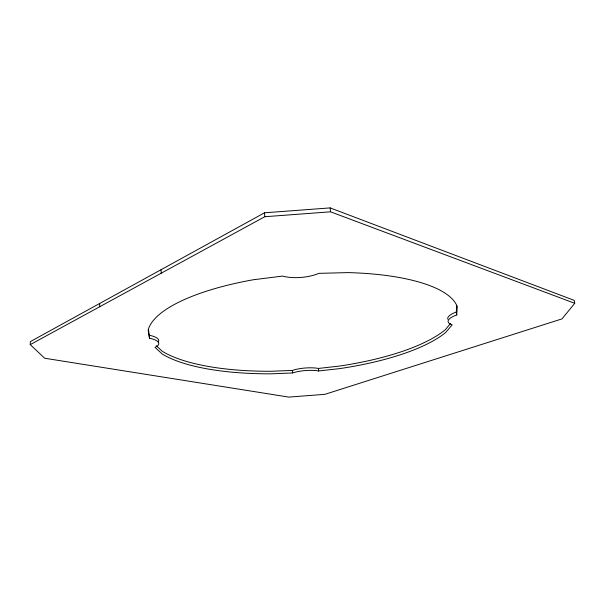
<?xml version="1.0" encoding="UTF-8"?>
<svg xmlns="http://www.w3.org/2000/svg" width="605" height="605" viewBox="0 0 605 605"><rect width="100%" height="100%" fill="white"/><g stroke="black" fill="none" stroke-linecap="round" stroke-linejoin="round"><path stroke-width="0.91" d="M30.25 344.623L30.326 341.621L264.506 212.809L330.156 207.901L574.205 300.367L574.75 303.302L561.977 318.895L324.893 394.331L288.789 397.099L44.634 358.228L30.25 344.623L264.771 216.726L330.527 211.81L574.75 303.302M456.73 314.933L457.259 306.735A155.704 49.345 -4.5 0 0 348.049 272.598L318.865 273.354A26.764 10.24 -4.6 0 1 282.558 276.092L253.487 279.729A155.704 49.345 -4.5 0 0 148.149 330.171L149.511 338.255A22.302 6.731 -1 0 1 155.024 347.368L162.321 354.076A155.704 49.345 -4.5 0 0 271.509 373.814L292.654 372.952A18.483 4.878 -4.5 0 1 318.631 370.971L339.677 368.611A155.704 49.345 -4.5 0 0 445.673 332.516L452.2 324.787A22.226 6.685 -8 0 1 456.73 314.933L456.321 312.006L456.722 305.57M450.627 323.357L445.303 329.74A155.53 49.791 -4.5 0 1 339.45 366.078L318.419 368.437A18.46 4.931 -4.5 0 0 292.465 370.419L271.342 371.273A155.53 49.791 -4.5 0 1 162.253 351.263L156.287 345.72M148.543 329.854L149.511 338.255M330.156 207.901L330.527 211.81M318.419 368.437L318.631 370.971M292.465 370.419L292.654 372.952M264.506 212.809L264.771 216.726M161.096 269.694L161.187 273.218M99.689 303.468L99.689 306.758M447.859 319.259A22.203 6.746 -8 0 1 456.321 312.006M149.45 335.291A22.279 6.791 -1 0 1 158.23 342.082"/></g></svg>
